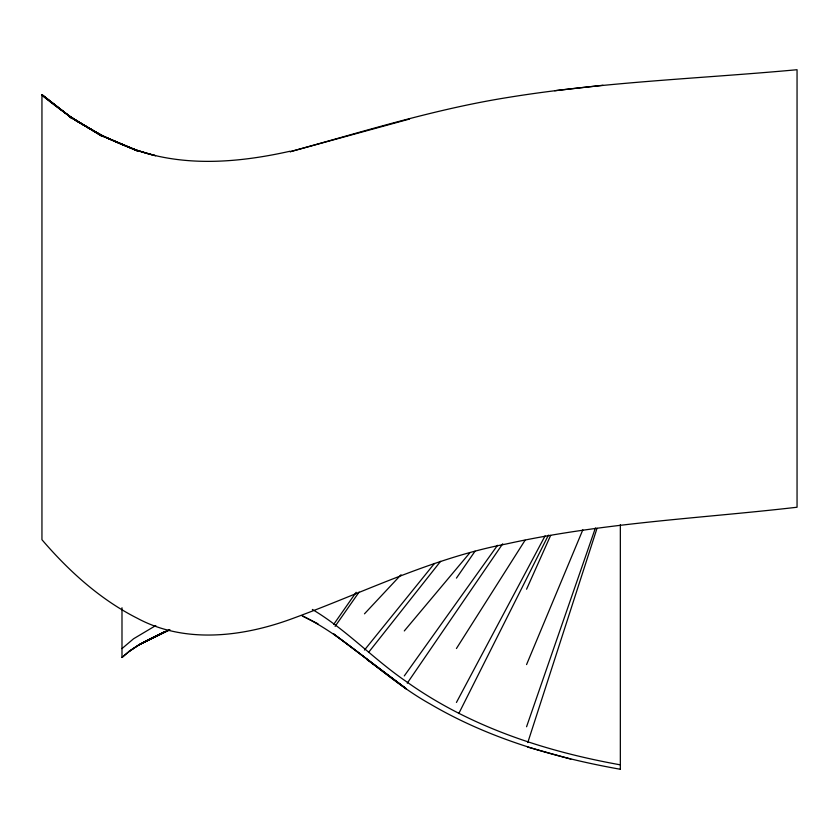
<?xml version="1.0" encoding="UTF-8"?>
<svg xmlns="http://www.w3.org/2000/svg" width="839" height="839" viewBox="0 0 839 839"><rect width="100%" height="100%" fill="white"/><g stroke="black" fill="none" stroke-linecap="round" stroke-linejoin="round"><path stroke-width="1.26" d="M527.783 742.578L597.022 528.297M526.567 726.752L595.417 527.962M526.567 664.582L582.832 529.818M526.567 589.219L550.636 535.418M458.786 713.538L548.423 535.125M456.437 702.453L545.098 535.848M456.437 648.505L525.078 540.253M407.251 683.177L502.676 543.829M456.437 578.113L475.042 551.202M333.618 624.499L356.145 592.292M335.107 626.366L359.092 592.082M404.293 675.919L497.527 545.298M368.531 652.438L440.58 561.322M364.483 650.047L434.445 563.472M404.293 630.938L469.809 552.838M364.483 613.823L401.032 574.757M121.991 648.589L133.579 638.762L155.802 625.537M129.049 651.421L121.991 657.524C135.603 644.897 152.939 637.21 169.73 629.753L138.697 644.939L129.049 651.431L138.697 645.055L163.668 632.166L169.73 629.785L138.697 644.939L163.668 632.207M409.537 119.033L290.053 151.744C361.714 132.101 432.819 109.563 506.337 97.723C602.517 81.907 700.125 78.656 797.05 69.721L797.05 507.238C700.041 518.45 601.941 522.781 506.337 543.966C430.743 558.449 361.84 593.414 290.053 619.444C241.328 637.011 184.59 643.702 137.313 618.259C100.208 599.507 68.84 571.086 41.95 539.708L41.95 94.587L70.224 116.967L102.348 136.065L137.313 150.569L102.348 135.855L74.661 119.914L102.348 135.845L137.313 150.915L102.348 135.845L70.224 116.904L41.95 94.734L70.224 116.705L102.348 136.495L70.224 116.694L41.95 95.174C75.227 122.788 113.37 145.137 155.561 155.697L137.313 150.443C186.625 167.171 240.09 162.441 290.053 151.23M554.663 90.717L602.989 85.253M318.033 623.828L302.124 615.805C349.087 638.563 384.797 678.761 430.323 704.078C488.571 738.268 554.18 757.533 620.336 769.269M620.336 764.843C544.563 751.241 469.347 726.637 406.223 681.499C373.575 659.265 346.371 629.649 312.349 609.45M527.721 747.088L570.814 759.117M406.223 688.683L333.618 633.917L406.223 688.809L366.507 659.234M620.336 524.69L620.336 769.101M121.991 607.761L121.991 657.325M72.437 118.645L70.224 117.366L72.437 118.645"/></g></svg>
